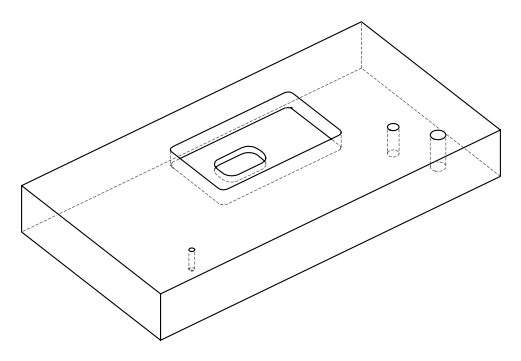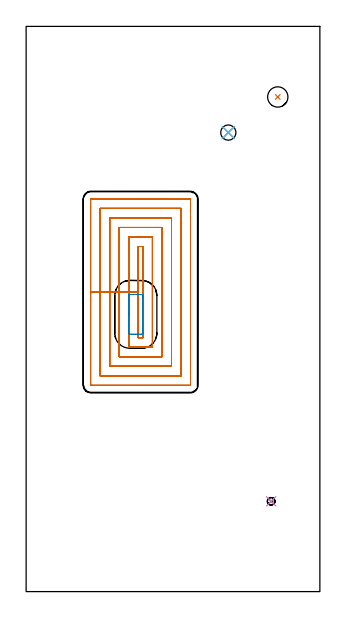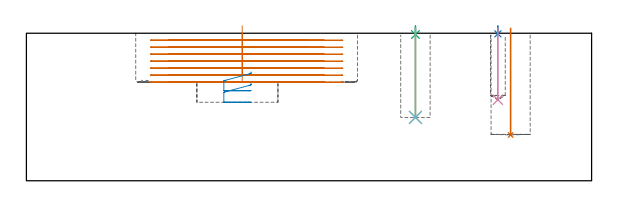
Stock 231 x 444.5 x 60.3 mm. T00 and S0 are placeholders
(PLAN: 8 operations, 6 tool changes, 27.7 min)
(1 INDEXABLE_INSERT_DRILL_BLIND_HOLE_FROM_SOLID | STEP1POCKET | NXT0302_003 | 0.18 min | 8307 mm3)
(2 SPOT_DRILL | STEP1POCKET_1 | NXT0321_9005460120000 | 0.03 min | 10 mm3)
(3 SPOT_DRILL_1 | STEP1POCKET_2 | NXT0321_9005460120000 | 0.03 min | 132 mm3)
(4 DRILL_BLIND_HOLE_INTO_CENTER | STEP1POCKET_1 | UGT0301_025 | 0.12 min | 583 mm3)
(5 DRILL_BLIND_HOLE_INTO_CENTER_1 | STEP1POCKET_2 | UGT0301_198 | 0.15 min | 1592 mm3)
(6 DRILL_TO_ENLARGE_BLIND_HOLE | STEP1POCKET_2 | UGT0301_373 | 0.15 min | 2283 mm3)
(7 MILL_RECTANGULAR_POCKET | POCKET_RECTANGULAR_STRAIGHT | UGT0201_092 | Follow Part, ap 3, ae 75% | 26.44 min | 286735 mm3)
(8 MILL_RECTANGULAR_POCKET_1 | POCKET_RECTANGULAR_STRAIGHT_1 | UGT0201_105 | Follow Part, ap 5.5, ae 75% | 0.58 min | 13480 mm3)
(TOOL NXT0302_003 | Index. Insert Drill 16mm [880-D1600L20-05] | D16 PA176 FL80 Z2)
(TOOL NXT0321_9005460120000 | NC Spot Drill, 142deg, 12mm, Carbide, Uncoated | D12 PA142 FL30 Z2)
(TOOL UGT0301_025 | Twist Drill 6 mm | D6 PA118 FL57 Z2)
(TOOL UGT0301_198 | Twist Drill 7.9 mm | D7.9 PA118 FL73 Z2)
(TOOL UGT0301_373 | Twist Drill Flat Bottom 12 mm | D12 PA180 FL101 Z2)
(TOOL UGT0201_092 | End mill 12 mm | D12 R1 FL26 Z4)
(TOOL UGT0201_105 | End Mill 22 mm | D22 FL25 Z2)
(OP 1 INDEXABLE_INSERT_DRILL_BLIND_HOLE_FROM_SOLID)
G17 G21 G94 G90
T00 M6
G54
G17 G0 G90 X197.9 Y389. S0 M3
G43 Z70.3 H1
G94 G81 G98 Z18.7 F250. R62.3
G80
M5
M2
(OP 2 SPOT_DRILL)
G17 G21 G94 G90
T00 M6
G54
G17 G0 G90 X192.7 Y71. S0 M3
G43 Z70.3 H0
G94 G81 G98 Z60.042 F250. R63.3
G80
M5
M2
(OP 3 SPOT_DRILL_1)
G17 G21 G94 G90
T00 M6
G54
G17 G0 G90 X159. Y361. S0 M3
G43 Z70.3 H0
G94 G81 G98 Z59.775 F250. R63.3
G80
M5
M2
(OP 4 DRILL_BLIND_HOLE_INTO_CENTER)
G17 G21 G94 G90
T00 M6
G54
G17 G0 G90 X192.7 Y71. S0 M3
G43 Z70.3 H0
G94 G81 G98 Z33.1 F250. R62.3
G80
M5
M2
(OP 5 DRILL_BLIND_HOLE_INTO_CENTER_1)
G17 G21 G94 G90
T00 M6
G54
G17 G0 G90 X159. Y361. S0 M3
G43 Z70.3 H0
G94 G81 G98 Z25.9 F250. R62.3
G80
M5
M2
(OP 6 DRILL_TO_ENLARGE_BLIND_HOLE)
G17 G21 G94 G90
T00 M6
G54
G17 G0 G90 X159. Y361. S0 M3
G43 Z70.3 H0
G94 G73 G98 Z25.9 F250. Q11.467 R62.3
G80
M5
M2
(OP 7 MILL_RECTANGULAR_POCKET)
G17 G21 G94 G90
T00 M6
G54
G17 G0 G90 X88.2 Y257.409 S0 M3
G43 Z70.3 H0
Z63.3
G94 G1 Y235.55 Z57.443 F250.
Y199.7 F500.
X91.8
Y271.4
X88.2
Y235.55
X80.7
Y192.2
X99.3
Y278.9
X80.7
Y235.55
X73.2
Y184.7
X106.8
Y286.4
X73.2
Y235.55
X65.7
Y177.2
X114.3
Y293.9
X65.7
Y235.55
X58.2
Y169.7
X121.8
Y301.4
X58.2
Y235.55
X50.7
Y162.6
G3 X51.1 Y162.2 R0.4
G1 X128.9
G3 X129.3 Y162.6 R0.4
G1 Y308.5
G3 X128.9 Y308.9 R0.4
G1 X51.1
G3 X50.7 Y308.5 R0.4
G1 Y235.55
Y234.55
G0 X88.2 Y257.409 Z60.443
G1 Y235.55 Z54.586 F250.
Y199.7 F500.
X91.8
Y271.4
X88.2
Y235.55
X80.7
Y192.2
X99.3
Y278.9
X80.7
Y235.55
X73.2
Y184.7
X106.8
Y286.4
X73.2
Y235.55
X65.7
Y177.2
X114.3
Y293.9
X65.7
Y235.55
X58.2
Y169.7
X121.8
Y301.4
X58.2
Y235.55
X50.7
Y162.6
G3 X51.1 Y162.2 R0.4
G1 X128.9
G3 X129.3 Y162.6 R0.4
G1 Y308.5
G3 X128.9 Y308.9 R0.4
G1 X51.1
G3 X50.7 Y308.5 R0.4
G1 Y235.55
Y234.55
G0 X88.2 Y257.409 Z57.586
G1 Y235.55 Z51.729 F250.
Y199.7 F500.
X91.8
Y271.4
X88.2
Y235.55
X80.7
Y192.2
X99.3
Y278.9
X80.7
Y235.55
X73.2
Y184.7
X106.8
Y286.4
X73.2
Y235.55
X65.7
Y177.2
X114.3
Y293.9
X65.7
Y235.55
X58.2
Y169.7
X121.8
Y301.4
X58.2
Y235.55
X50.7
Y162.6
G3 X51.1 Y162.2 R0.4
G1 X128.9
G3 X129.3 Y162.6 R0.4
G1 Y308.5
G3 X128.9 Y308.9 R0.4
G1 X51.1
G3 X50.7 Y308.5 R0.4
G1 Y235.55
Y234.55
G0 X88.2 Y257.409 Z54.729
G1 Y235.55 Z48.871 F250.
Y199.7 F500.
X91.8
Y271.4
X88.2
Y235.55
X80.7
Y192.2
X99.3
Y278.9
X80.7
Y235.55
X73.2
Y184.7
X106.8
Y286.4
X73.2
Y235.55
X65.7
Y177.2
X114.3
Y293.9
X65.7
Y235.55
X58.2
Y169.7
X121.8
Y301.4
X58.2
Y235.55
X50.7
Y162.6
G3 X51.1 Y162.2 R0.4
G1 X128.9
G3 X129.3 Y162.6 R0.4
G1 Y308.5
G3 X128.9 Y308.9 R0.4
G1 X51.1
G3 X50.7 Y308.5 R0.4
G1 Y235.55
Y234.55
G0 X88.2 Y257.409 Z51.871
G1 Y235.55 Z46.014 F250.
Y199.7 F500.
X91.8
Y271.4
X88.2
Y235.55
X80.7
Y192.2
X99.3
Y278.9
X80.7
Y235.55
X73.2
Y184.7
X106.8
Y286.4
X73.2
Y235.55
X65.7
Y177.2
X114.3
Y293.9
X65.7
Y235.55
X58.2
Y169.7
X121.8
Y301.4
X58.2
Y235.55
X50.7
Y162.6
G3 X51.1 Y162.2 R0.4
G1 X128.9
G3 X129.3 Y162.6 R0.4
G1 Y308.5
G3 X128.9 Y308.9 R0.4
G1 X51.1
G3 X50.7 Y308.5 R0.4
G1 Y235.55
Y234.55
G0 X88.2 Y257.409 Z49.014
G1 Y235.55 Z43.157 F250.
Y199.7 F500.
X91.8
Y271.4
X88.2
Y235.55
X80.7
Y192.2
X99.3
Y278.9
X80.7
Y235.55
X73.2
Y184.7
X106.8
Y286.4
X73.2
Y235.55
X65.7
Y177.2
X114.3
Y293.9
X65.7
Y235.55
X58.2
Y169.7
X121.8
Y301.4
X58.2
Y235.55
X50.7
Y162.6
G3 X51.1 Y162.2 R0.4
G1 X128.9
G3 X129.3 Y162.6 R0.4
G1 Y308.5
G3 X128.9 Y308.9 R0.4
G1 X51.1
G3 X50.7 Y308.5 R0.4
G1 Y235.55
Y234.55
G0 X88.2 Y257.409 Z46.157
G1 Y235.55 Z40.3 F250.
Y199.7 F500.
X91.8
Y271.4
X88.2
Y235.55
X80.7
Y192.2
X99.3
Y278.9
X80.7
Y235.55
X73.2
Y184.7
X106.8
Y286.4
X73.2
Y235.55
X65.7
Y177.2
X114.3
Y293.9
X65.7
Y235.55
X58.2
Y169.7
X121.8
Y301.4
X58.2
Y235.55
X50.7
Y162.6
G3 X51.1 Y162.2 R0.4
G1 X128.9
G3 X129.3 Y162.6 R0.4
G1 Y308.5
G3 X128.9 Y308.9 R0.4
G1 X51.1
G3 X50.7 Y308.5 R0.4
G1 Y235.55
Y234.55
G0 Z70.3
M5
M2
(OP 8 MILL_RECTANGULAR_POCKET_1)
G17 G21 G94 G90
T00 M6
G54
G17 G0 G90 X91.8 Y230.948 S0 M3
G43 Z70.3 H0
Z44.5
G94 G1 Y232.8 Z44.004 F250.
Y232.895 Z43.978
X91.741 Y233.133 Z43.913
X91.621 Y233.347 Z43.847
X91.447 Y233.521 Z43.781
X91.233 Y233.641 Z43.715
X90.995 Y233.7 Z43.649
X81.505 Z41.107
X81.267 Y233.641 Z41.041
X81.053 Y233.521 Z40.975
X80.879 Y233.347 Z40.909
X80.759 Y233.133 Z40.843
X80.7 Y232.895 Z40.778
Y232.8 Z40.752
Y218.05 Z36.8
Y203.3 F500.
G3 X81.6 Y202.4 R0.9
G1 X90.9
G3 X91.8 Y203.3 R0.9
G1 Y232.8
G3 X90.9 Y233.7 R0.9
G1 X81.6
G3 X80.7 Y232.8 R0.9
G1 Y218.05
Y217.05
G0 X91.8 Y230.948 Z39.8
G1 Y232.8 Z39.304 F250.
Y232.895 Z39.278
X91.741 Y233.133 Z39.213
X91.621 Y233.347 Z39.147
X91.447 Y233.521 Z39.081
X91.233 Y233.641 Z39.015
X90.995 Y233.7 Z38.949
X81.505 Z36.407
X81.267 Y233.641 Z36.341
X81.053 Y233.521 Z36.275
X80.879 Y233.347 Z36.209
X80.759 Y233.133 Z36.143
X80.7 Y232.895 Z36.078
Y232.8 Z36.052
Y218.05 Z32.1
Y203.3 F500.
G3 X81.6 Y202.4 R0.9
G1 X90.9
G3 X91.8 Y203.3 R0.9
G1 Y232.8
G3 X90.9 Y233.7 R0.9
G1 X81.6
G3 X80.7 Y232.8 R0.9
G1 Y218.05
Y217.05
G0 Z70.3
M5
M2
